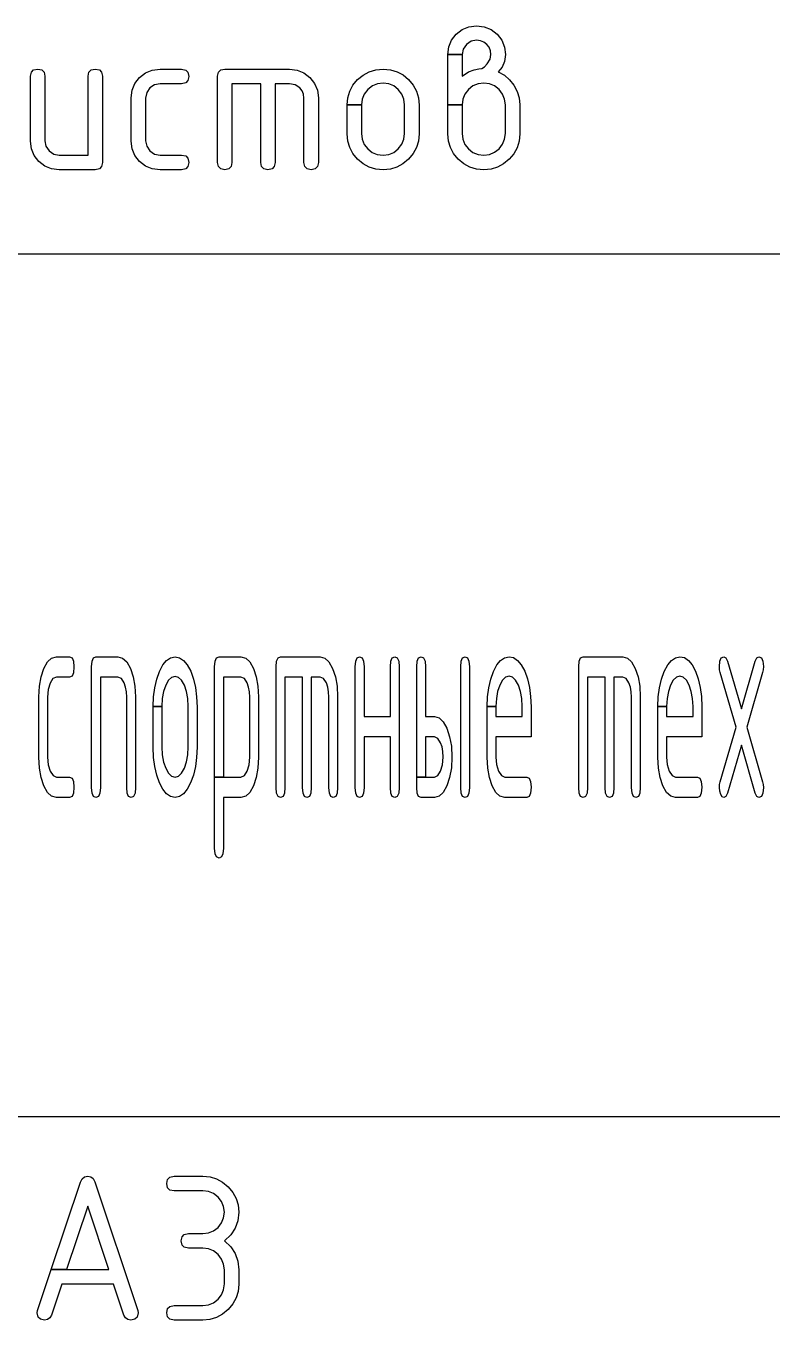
# Model space of a CAD drawing. Extents: x 0.3 to 16.3, y -11.7 to -0.2.
# Drawn here: x 15.282 to 15.793, y -11.635 to -10.75 of the extents above; entities that cross this region are included whole.
import ezdxf

# ---------------------------------------------------------------- set-up
doc = ezdxf.new("R2010")
doc.units = 0
doc.header["$MEASUREMENT"] = 0
doc.layers.add('BLACK', color=7, linetype='CONTINUOUS')

msp = doc.modelspace()

# ---------------------------------------------------------------- linework, layer by layer
at = {"layer": 'BLACK', "linetype": 'CONTINUOUS'}
for p, q in [((15.57655, -10.75526), (15.58067, -10.75208)), ((15.58067, -10.75208), (15.58527, -10.7502)), ((15.58527, -10.7502), (15.59051, -10.74955)), ((15.59051, -10.74955), (15.59579, -10.7502)), ((15.59579, -10.7502), (15.6004, -10.7521)), ((15.6004, -10.7521), (15.6045, -10.7553)), ((15.57145, -10.76396), (15.57335, -10.75936)), ((15.57335, -10.75936), (15.57655, -10.75526)), ((15.58353, -10.76222), (15.58137, -10.7654)), ((15.58671, -10.76007), (15.58353, -10.76222)), ((15.59051, -10.75935), (15.58671, -10.76007)), ((15.59318, -10.75968), (15.59051, -10.75935)), ((15.59548, -10.76061), (15.59318, -10.75968)), ((15.59752, -10.76219), (15.59548, -10.76061)), ((15.5991, -10.76423), (15.59752, -10.76219)), ((15.6045, -10.7553), (15.60768, -10.75941)), ((15.60768, -10.75941), (15.60957, -10.76401)), ((15.5708, -10.76924), (15.57081, -10.7692)), ((15.5708, -10.80353), (15.5708, -10.76924)), ((15.57081, -10.7692), (15.57145, -10.76396)), ((15.57081, -10.7692), (15.58065, -10.7692)), ((15.58065, -10.7692), (15.57081, -10.7692)), ((15.58137, -10.7654), (15.58065, -10.7692)), ((15.58065, -10.7692), (15.58065, -10.78398)), ((15.60004, -10.76654), (15.5991, -10.76423)), ((15.59976, -10.77231), (15.60036, -10.7692)), ((15.60036, -10.7692), (15.60004, -10.76654)), ((15.60957, -10.76401), (15.61021, -10.76924)), ((15.61021, -10.76924), (15.60963, -10.774)), ((15.28569, -10.7813), (15.28724, -10.77974)), ((15.28724, -10.77974), (15.29004, -10.77917)), ((15.29004, -10.77917), (15.29284, -10.77974)), ((15.29284, -10.77974), (15.29439, -10.78129)), ((15.3251, -10.78129), (15.32665, -10.77974)), ((15.32665, -10.77974), (15.32945, -10.77917)), ((15.32945, -10.77917), (15.33224, -10.77974)), ((15.33224, -10.77974), (15.3338, -10.7813)), ((15.36387, -10.7817), (15.36848, -10.77981)), ((15.36848, -10.77981), (15.37377, -10.77917)), ((15.37377, -10.77917), (15.38855, -10.77917)), ((15.38855, -10.77917), (15.39133, -10.77975)), ((15.39133, -10.77975), (15.39289, -10.78132)), ((15.41378, -10.7813), (15.41533, -10.77974)), ((15.41533, -10.77974), (15.41813, -10.77917)), ((15.41813, -10.77917), (15.46246, -10.77917)), ((15.46246, -10.77917), (15.4677, -10.77981)), ((15.4677, -10.77981), (15.4723, -10.78171)), ((15.51289, -10.78319), (15.51701, -10.78097)), ((15.51701, -10.78097), (15.52151, -10.77963)), ((15.52151, -10.77963), (15.52648, -10.77917)), ((15.52648, -10.77917), (15.53154, -10.77963)), ((15.53154, -10.77963), (15.53608, -10.78096)), ((15.53608, -10.78096), (15.5402, -10.78316)), ((15.58503, -10.78107), (15.58881, -10.77953)), ((15.58881, -10.77953), (15.59215, -10.77906)), ((15.59215, -10.77906), (15.59404, -10.77871)), ((15.59404, -10.77871), (15.5959, -10.77763)), ((15.5959, -10.77763), (15.59782, -10.77562)), ((15.59782, -10.77562), (15.59976, -10.77231)), ((15.60799, -10.77788), (15.60529, -10.7811)), ((15.60963, -10.774), (15.60799, -10.77788)), ((15.28511, -10.78408), (15.28569, -10.7813)), ((15.28511, -10.82835), (15.28511, -10.78408)), ((15.29439, -10.78129), (15.29496, -10.78407)), ((15.29496, -10.78407), (15.29496, -10.82821)), ((15.32452, -10.78407), (15.3251, -10.78129)), ((15.32452, -10.83802), (15.32452, -10.78407)), ((15.3338, -10.7813), (15.33437, -10.78408)), ((15.33437, -10.78408), (15.33437, -10.8431)), ((15.35471, -10.79356), (15.35659, -10.78896)), ((15.35659, -10.78896), (15.35977, -10.78487)), ((15.35977, -10.78487), (15.36387, -10.7817)), ((15.36996, -10.78988), (15.36678, -10.79202)), ((15.37377, -10.78917), (15.36996, -10.78988)), ((15.38855, -10.78917), (15.37377, -10.78917)), ((15.39133, -10.78859), (15.38855, -10.78917)), ((15.39289, -10.78702), (15.39133, -10.78859)), ((15.39289, -10.78132), (15.39347, -10.78417)), ((15.39347, -10.78417), (15.39289, -10.78702)), ((15.4132, -10.78408), (15.41378, -10.7813)), ((15.4132, -10.8431), (15.4132, -10.78408)), ((15.44276, -10.78917), (15.42305, -10.78917)), ((15.42305, -10.78917), (15.42305, -10.84311)), ((15.44276, -10.84311), (15.44276, -10.78917)), ((15.46246, -10.78917), (15.45261, -10.78917)), ((15.45261, -10.78917), (15.45261, -10.84311)), ((15.46632, -10.78988), (15.46246, -10.78917)), ((15.46948, -10.79199), (15.46632, -10.78988)), ((15.4723, -10.78171), (15.47642, -10.78491)), ((15.47642, -10.78491), (15.47962, -10.78902)), ((15.47962, -10.78902), (15.48152, -10.79361)), ((15.50588, -10.79018), (15.50906, -10.78636)), ((15.50906, -10.78636), (15.51289, -10.78319)), ((15.52259, -10.78925), (15.51914, -10.79067)), ((15.52648, -10.78876), (15.52259, -10.78925)), ((15.53039, -10.78925), (15.52648, -10.78876)), ((15.53383, -10.79067), (15.53039, -10.78925)), ((15.5402, -10.78316), (15.54399, -10.78628)), ((15.54399, -10.78628), (15.54712, -10.79006)), ((15.58065, -10.78398), (15.58503, -10.78107)), ((15.59148, -10.78925), (15.58803, -10.79068)), ((15.59543, -10.78876), (15.59148, -10.78925)), ((15.59938, -10.78925), (15.59543, -10.78876)), ((15.60284, -10.79068), (15.59938, -10.78925)), ((15.60529, -10.7811), (15.60952, -10.78337)), ((15.60952, -10.78337), (15.61309, -10.78637)), ((15.61309, -10.78637), (15.61607, -10.79013)), ((15.35406, -10.79884), (15.35471, -10.79356)), ((15.36463, -10.79517), (15.36391, -10.79894)), ((15.36678, -10.79202), (15.36463, -10.79517)), ((15.47105, -10.79402), (15.46948, -10.79199)), ((15.47199, -10.79632), (15.47105, -10.79402)), ((15.47231, -10.79898), (15.47199, -10.79632)), ((15.48152, -10.79361), (15.48216, -10.79884)), ((15.50231, -10.79879), (15.50366, -10.7943)), ((15.50366, -10.7943), (15.50588, -10.79018)), ((15.51362, -10.79619), (15.51219, -10.79963)), ((15.51604, -10.79309), (15.51362, -10.79619)), ((15.51914, -10.79067), (15.51604, -10.79309)), ((15.53693, -10.79309), (15.53383, -10.79067)), ((15.53935, -10.79619), (15.53693, -10.79309)), ((15.54078, -10.79963), (15.53935, -10.79619)), ((15.54712, -10.79006), (15.54932, -10.79418)), ((15.54932, -10.79418), (15.55065, -10.79871)), ((15.55065, -10.79871), (15.55111, -10.80376)), ((15.58255, -10.79619), (15.58114, -10.79963)), ((15.58494, -10.79309), (15.58255, -10.79619)), ((15.58803, -10.79068), (15.58494, -10.79309)), ((15.60592, -10.79309), (15.60284, -10.79068)), ((15.60831, -10.79619), (15.60592, -10.79309)), ((15.60973, -10.79963), (15.60831, -10.79619)), ((15.61607, -10.79013), (15.61829, -10.7944)), ((15.61829, -10.7944), (15.61961, -10.7989)), ((15.35406, -10.82835), (15.35406, -10.79884)), ((15.36391, -10.79894), (15.36391, -10.82824)), ((15.47231, -10.84311), (15.47231, -10.79898)), ((15.48216, -10.79884), (15.48216, -10.8431)), ((15.50186, -10.80376), (15.50188, -10.80353)), ((15.50186, -10.82343), (15.50186, -10.80376)), ((15.50188, -10.80353), (15.50231, -10.79879)), ((15.50188, -10.80353), (15.51171, -10.80353)), ((15.51171, -10.80353), (15.50188, -10.80353)), ((15.51219, -10.79963), (15.51171, -10.80353)), ((15.51171, -10.80353), (15.51171, -10.82324)), ((15.54126, -10.80353), (15.54078, -10.79963)), ((15.54126, -10.82324), (15.54126, -10.80353)), ((15.55111, -10.80376), (15.55111, -10.82343)), ((15.5708, -10.8234), (15.5708, -10.80353)), ((15.5708, -10.80353), (15.58065, -10.80353)), ((15.58065, -10.80353), (15.5708, -10.80353)), ((15.58114, -10.79963), (15.58065, -10.80353)), ((15.58065, -10.80353), (15.58065, -10.82324)), ((15.61021, -10.80353), (15.60973, -10.79963)), ((15.61021, -10.82324), (15.61021, -10.80353)), ((15.61961, -10.7989), (15.62006, -10.8037)), ((15.62006, -10.8037), (15.62006, -10.8234)), ((15.50231, -10.82839), (15.50186, -10.82343)), ((15.51171, -10.82324), (15.51219, -10.82719)), ((15.54078, -10.82714), (15.54126, -10.82324)), ((15.55111, -10.82343), (15.55065, -10.82839)), ((15.57126, -10.82837), (15.5708, -10.8234)), ((15.58065, -10.82324), (15.58114, -10.82719)), ((15.60973, -10.82714), (15.61021, -10.82324)), ((15.62006, -10.8234), (15.6196, -10.82841)), ((15.28576, -10.83363), (15.28511, -10.82835)), ((15.28765, -10.83822), (15.28576, -10.83363)), ((15.29496, -10.82821), (15.29569, -10.83193)), ((15.29569, -10.83193), (15.29787, -10.83512)), ((15.35471, -10.83363), (15.35406, -10.82835)), ((15.35659, -10.83822), (15.35471, -10.83363)), ((15.36391, -10.82824), (15.36463, -10.83195)), ((15.36463, -10.83195), (15.36682, -10.83513)), ((15.50366, -10.83289), (15.50231, -10.82839)), ((15.50588, -10.83701), (15.50366, -10.83289)), ((15.51219, -10.82719), (15.51361, -10.83065)), ((15.51361, -10.83065), (15.516, -10.83372)), ((15.516, -10.83372), (15.51908, -10.83611)), ((15.53383, -10.83611), (15.53693, -10.83369)), ((15.53693, -10.83369), (15.53935, -10.83058)), ((15.53935, -10.83058), (15.54078, -10.82714)), ((15.54931, -10.83289), (15.54709, -10.83701)), ((15.55065, -10.82839), (15.54931, -10.83289)), ((15.5726, -10.83287), (15.57126, -10.82837)), ((15.57481, -10.837), (15.5726, -10.83287)), ((15.58114, -10.82719), (15.58256, -10.83065)), ((15.58256, -10.83065), (15.58494, -10.83372)), ((15.58494, -10.83372), (15.58802, -10.83611)), ((15.60284, -10.8361), (15.60592, -10.83369)), ((15.60592, -10.83369), (15.60831, -10.83059)), ((15.60831, -10.83059), (15.60973, -10.82714)), ((15.61825, -10.83293), (15.61603, -10.83706)), ((15.6196, -10.82841), (15.61825, -10.83293)), ((15.29083, -10.84232), (15.28765, -10.83822)), ((15.29492, -10.84549), (15.29083, -10.84232)), ((15.29787, -10.83512), (15.30107, -10.8373)), ((15.30107, -10.8373), (15.30481, -10.83802)), ((15.30481, -10.83802), (15.32452, -10.83802)), ((15.35977, -10.84232), (15.35659, -10.83822)), ((15.36387, -10.84549), (15.35977, -10.84232)), ((15.36682, -10.83513), (15.37002, -10.8373)), ((15.37002, -10.8373), (15.37377, -10.83802)), ((15.37377, -10.83802), (15.38855, -10.83802)), ((15.38855, -10.83802), (15.39133, -10.8386)), ((15.39133, -10.8386), (15.39289, -10.84017)), ((15.39289, -10.84017), (15.39347, -10.84302)), ((15.39347, -10.84302), (15.39289, -10.84586)), ((15.50906, -10.84083), (15.50588, -10.83701)), ((15.51288, -10.844), (15.50906, -10.84083)), ((15.51908, -10.83611), (15.52253, -10.83753)), ((15.52253, -10.83753), (15.52648, -10.83802)), ((15.52648, -10.83802), (15.53039, -10.83753)), ((15.53039, -10.83753), (15.53383, -10.83611)), ((15.54391, -10.84083), (15.54009, -10.844)), ((15.54709, -10.83701), (15.54391, -10.84083)), ((15.57797, -10.84082), (15.57481, -10.837)), ((15.58177, -10.84399), (15.57797, -10.84082)), ((15.58802, -10.83611), (15.59148, -10.83753)), ((15.59148, -10.83753), (15.59543, -10.83802)), ((15.59543, -10.83802), (15.59938, -10.83753)), ((15.59938, -10.83753), (15.60284, -10.8361)), ((15.61285, -10.84086), (15.60903, -10.84401)), ((15.61603, -10.83706), (15.61285, -10.84086)), ((15.29953, -10.84737), (15.29492, -10.84549)), ((15.30481, -10.84802), (15.29953, -10.84737)), ((15.32944, -10.84802), (15.30481, -10.84802)), ((15.33224, -10.84744), (15.32944, -10.84802)), ((15.3338, -10.84589), (15.33224, -10.84744)), ((15.33437, -10.8431), (15.3338, -10.84589)), ((15.36848, -10.84737), (15.36387, -10.84549)), ((15.37377, -10.84802), (15.36848, -10.84737)), ((15.38855, -10.84802), (15.37377, -10.84802)), ((15.39133, -10.84743), (15.38855, -10.84802)), ((15.39289, -10.84586), (15.39133, -10.84743)), ((15.41378, -10.84589), (15.4132, -10.8431)), ((15.41533, -10.84744), (15.41378, -10.84589)), ((15.41813, -10.84802), (15.41533, -10.84744)), ((15.42092, -10.84744), (15.41813, -10.84802)), ((15.42247, -10.8459), (15.42092, -10.84744)), ((15.42305, -10.84311), (15.42247, -10.8459)), ((15.44333, -10.84589), (15.44276, -10.84311)), ((15.44488, -10.84744), (15.44333, -10.84589)), ((15.44769, -10.84802), (15.44488, -10.84744)), ((15.45048, -10.84744), (15.44769, -10.84802)), ((15.45203, -10.8459), (15.45048, -10.84744)), ((15.45261, -10.84311), (15.45203, -10.8459)), ((15.47289, -10.84589), (15.47231, -10.84311)), ((15.47444, -10.84744), (15.47289, -10.84589)), ((15.47724, -10.84802), (15.47444, -10.84744)), ((15.48004, -10.84744), (15.47724, -10.84802)), ((15.48159, -10.84589), (15.48004, -10.84744)), ((15.48216, -10.8431), (15.48159, -10.84589)), ((15.51701, -10.84622), (15.51288, -10.844)), ((15.52151, -10.84756), (15.51701, -10.84622)), ((15.52648, -10.84802), (15.52151, -10.84756)), ((15.53146, -10.84756), (15.52648, -10.84802)), ((15.53596, -10.84622), (15.53146, -10.84756)), ((15.54009, -10.844), (15.53596, -10.84622)), ((15.5859, -10.84621), (15.58177, -10.84399)), ((15.59042, -10.84756), (15.5859, -10.84621)), ((15.59543, -10.84802), (15.59042, -10.84756)), ((15.60041, -10.84756), (15.59543, -10.84802)), ((15.60491, -10.84622), (15.60041, -10.84756)), ((15.60903, -10.84401), (15.60491, -10.84622)), ((11.61374, -10.9056), (16.33815, -10.9056)), ((15.29426, -11.18934), (15.29676, -11.1849)), ((15.29676, -11.1849), (15.29958, -11.18226)), ((15.29958, -11.18226), (15.30281, -11.18135)), ((15.30281, -11.18135), (15.31184, -11.18135)), ((15.31184, -11.18135), (15.31354, -11.18217)), ((15.31354, -11.18217), (15.31449, -11.18437)), ((15.31449, -11.18437), (15.31485, -11.18835)), ((15.31485, -11.18835), (15.31449, -11.19234)), ((15.3269, -11.18824), (15.32725, -11.18433)), ((15.3269, -11.27086), (15.3269, -11.18824)), ((15.32725, -11.18433), (15.3282, -11.18216)), ((15.3282, -11.18216), (15.32991, -11.18135)), ((15.32991, -11.18135), (15.34496, -11.18135)), ((15.34496, -11.18135), (15.34816, -11.18226)), ((15.34816, -11.18226), (15.35096, -11.18491)), ((15.35096, -11.18491), (15.35348, -11.18939)), ((15.37342, -11.19143), (15.37576, -11.18698)), ((15.37576, -11.18698), (15.37828, -11.18387)), ((15.37828, -11.18387), (15.38103, -11.182)), ((15.38103, -11.182), (15.38407, -11.18135)), ((15.38407, -11.18135), (15.38716, -11.182)), ((15.38716, -11.182), (15.38993, -11.18386)), ((15.38993, -11.18386), (15.39245, -11.18694)), ((15.39245, -11.18694), (15.39476, -11.19131)), ((15.41114, -11.18824), (15.41149, -11.18433)), ((15.41114, -11.26374), (15.41114, -11.18824)), ((15.41149, -11.18433), (15.41244, -11.18216)), ((15.41244, -11.18216), (15.41415, -11.18135)), ((15.41415, -11.18135), (15.4292, -11.18135)), ((15.4292, -11.18135), (15.43243, -11.18226)), ((15.43243, -11.18226), (15.43524, -11.1849)), ((15.43524, -11.1849), (15.43774, -11.18934)), ((15.45326, -11.18824), (15.45361, -11.18433)), ((15.45326, -11.27086), (15.45326, -11.18824)), ((15.45361, -11.18433), (15.45456, -11.18216)), ((15.45456, -11.18216), (15.45627, -11.18135)), ((15.45627, -11.18135), (15.48335, -11.18135)), ((15.48335, -11.18135), (15.48656, -11.18226)), ((15.48656, -11.18226), (15.48937, -11.18491)), ((15.48937, -11.18491), (15.49188, -11.18939)), ((15.50743, -11.18824), (15.50778, -11.18433)), ((15.50743, -11.27086), (15.50743, -11.18824)), ((15.50778, -11.18433), (15.50872, -11.18216)), ((15.50872, -11.18216), (15.51043, -11.18135)), ((15.51043, -11.18135), (15.51215, -11.18216)), ((15.51215, -11.18216), (15.51309, -11.18431)), ((15.51309, -11.18431), (15.51344, -11.18818)), ((15.51344, -11.18818), (15.51344, -11.22228)), ((15.5315, -11.18818), (15.53185, -11.18431)), ((15.5315, -11.22228), (15.5315, -11.18818)), ((15.53185, -11.18431), (15.5328, -11.18216)), ((15.5328, -11.18216), (15.53451, -11.18135)), ((15.53451, -11.18135), (15.53622, -11.18216)), ((15.53622, -11.18216), (15.53717, -11.18433)), ((15.53717, -11.18433), (15.53752, -11.18824)), ((15.53752, -11.18824), (15.53752, -11.27086)), ((15.54954, -11.18824), (15.5499, -11.18433)), ((15.54954, -11.26374), (15.54954, -11.18824)), ((15.5499, -11.18433), (15.55085, -11.18216)), ((15.55085, -11.18216), (15.55256, -11.18135)), ((15.55256, -11.18135), (15.55426, -11.18216)), ((15.55426, -11.18216), (15.55521, -11.18431)), ((15.55521, -11.18431), (15.55556, -11.18818)), ((15.55556, -11.18818), (15.55556, -11.22228)), ((15.57964, -11.18824), (15.57999, -11.18433)), ((15.57964, -11.27086), (15.57964, -11.18824)), ((15.57999, -11.18433), (15.58094, -11.18216)), ((15.58094, -11.18216), (15.58265, -11.18135)), ((15.58265, -11.18135), (15.58436, -11.18216)), ((15.58436, -11.18216), (15.5853, -11.18433)), ((15.5853, -11.18433), (15.58566, -11.18824)), ((15.58566, -11.18824), (15.58566, -11.27086)), ((15.60211, -11.19143), (15.60445, -11.18698)), ((15.60445, -11.18698), (15.60697, -11.18387)), ((15.60697, -11.18387), (15.60972, -11.182)), ((15.60972, -11.182), (15.61276, -11.18135)), ((15.61276, -11.18135), (15.61585, -11.18199)), ((15.61585, -11.18199), (15.61863, -11.18386)), ((15.61863, -11.18386), (15.62114, -11.18693)), ((15.62114, -11.18693), (15.62345, -11.19129)), ((15.66046, -11.18824), (15.66081, -11.18433)), ((15.66046, -11.27086), (15.66046, -11.18824)), ((15.66081, -11.18433), (15.66176, -11.18216)), ((15.66176, -11.18216), (15.66346, -11.18135)), ((15.66346, -11.18135), (15.69055, -11.18135)), ((15.69055, -11.18135), (15.69375, -11.18226)), ((15.69375, -11.18226), (15.69656, -11.18491)), ((15.69656, -11.18491), (15.69907, -11.18939)), ((15.71902, -11.19143), (15.72135, -11.18698)), ((15.72135, -11.18698), (15.72388, -11.18387)), ((15.72388, -11.18387), (15.72663, -11.182)), ((15.72663, -11.182), (15.72967, -11.18135)), ((15.72967, -11.18135), (15.73276, -11.18199)), ((15.73276, -11.18199), (15.73553, -11.18386)), ((15.73553, -11.18386), (15.73805, -11.18693)), ((15.73805, -11.18693), (15.74035, -11.19129)), ((15.75674, -11.18824), (15.75709, -11.18433)), ((15.75686, -11.19024), (15.75674, -11.18824)), ((15.75709, -11.18433), (15.75804, -11.18216)), ((15.75804, -11.18216), (15.75975, -11.18135)), ((15.75975, -11.18135), (15.7612, -11.18212)), ((15.7612, -11.18212), (15.76226, -11.18438)), ((15.76226, -11.18438), (15.77178, -11.21703)), ((15.77178, -11.21703), (15.78131, -11.18438)), ((15.78131, -11.18438), (15.78237, -11.18212)), ((15.78237, -11.18212), (15.78382, -11.18135)), ((15.78382, -11.18135), (15.78554, -11.18215)), ((15.78554, -11.18215), (15.78648, -11.1843)), ((15.78648, -11.1843), (15.78683, -11.18813)), ((15.78683, -11.18813), (15.7867, -11.19023)), ((15.29117, -11.2015), (15.29232, -11.19506)), ((15.29232, -11.19506), (15.29426, -11.18934)), ((15.30049, -11.19635), (15.29854, -11.19934)), ((15.30281, -11.19535), (15.30049, -11.19635)), ((15.31184, -11.19535), (15.30281, -11.19535)), ((15.31354, -11.19454), (15.31184, -11.19535)), ((15.31449, -11.19234), (15.31354, -11.19454)), ((15.34496, -11.19535), (15.33292, -11.19535)), ((15.33292, -11.19535), (15.33292, -11.27088)), ((15.34731, -11.19635), (15.34496, -11.19535)), ((15.34924, -11.19931), (15.34731, -11.19635)), ((15.35348, -11.18939), (15.35544, -11.19515)), ((15.35544, -11.19515), (15.35659, -11.20157)), ((15.37012, -11.20254), (15.37148, -11.19677)), ((15.37148, -11.19677), (15.37342, -11.19143)), ((15.38169, -11.19546), (15.37958, -11.19746)), ((15.38407, -11.19478), (15.38169, -11.19546)), ((15.38645, -11.19546), (15.38407, -11.19478)), ((15.38855, -11.19746), (15.38645, -11.19546)), ((15.39476, -11.19131), (15.39667, -11.1966)), ((15.39667, -11.1966), (15.39802, -11.20237)), ((15.4292, -11.19535), (15.41716, -11.19535)), ((15.41716, -11.19535), (15.41716, -11.26374)), ((15.43156, -11.19635), (15.4292, -11.19535)), ((15.43348, -11.19929), (15.43156, -11.19635)), ((15.43774, -11.18934), (15.43969, -11.19506)), ((15.43969, -11.19506), (15.44084, -11.2015)), ((15.47132, -11.19535), (15.45928, -11.19535)), ((15.45928, -11.19535), (15.45928, -11.27088)), ((15.47132, -11.27088), (15.47132, -11.19535)), ((15.48336, -11.19535), (15.47733, -11.19535)), ((15.47733, -11.19535), (15.47733, -11.27088)), ((15.48572, -11.19635), (15.48336, -11.19535)), ((15.48764, -11.19931), (15.48572, -11.19635)), ((15.49188, -11.18939), (15.49384, -11.19515)), ((15.49384, -11.19515), (15.495, -11.20157)), ((15.59881, -11.20254), (15.60017, -11.19677)), ((15.60017, -11.19677), (15.60211, -11.19143)), ((15.60828, -11.19737), (15.60638, -11.20076)), ((15.61038, -11.19538), (15.60828, -11.19737)), ((15.61276, -11.1947), (15.61038, -11.19538)), ((15.61515, -11.19538), (15.61276, -11.1947)), ((15.61725, -11.19737), (15.61515, -11.19538)), ((15.61915, -11.20076), (15.61725, -11.19737)), ((15.62345, -11.19129), (15.62537, -11.19656)), ((15.62537, -11.19656), (15.62671, -11.20231)), ((15.67851, -11.19535), (15.66647, -11.19535)), ((15.66647, -11.19535), (15.66647, -11.27088)), ((15.67851, -11.27088), (15.67851, -11.19535)), ((15.69055, -11.19535), (15.68453, -11.19535)), ((15.68453, -11.19535), (15.68453, -11.27088)), ((15.69291, -11.19635), (15.69055, -11.19535)), ((15.69483, -11.19931), (15.69291, -11.19635)), ((15.69907, -11.18939), (15.70103, -11.19515)), ((15.70103, -11.19515), (15.70219, -11.20157)), ((15.71572, -11.20254), (15.71708, -11.19677)), ((15.71708, -11.19677), (15.71902, -11.19143)), ((15.72518, -11.19737), (15.72328, -11.20076)), ((15.72728, -11.19538), (15.72518, -11.19737)), ((15.72967, -11.1947), (15.72728, -11.19538)), ((15.73205, -11.19538), (15.72967, -11.1947)), ((15.73415, -11.19737), (15.73205, -11.19538)), ((15.73605, -11.20076), (15.73415, -11.19737)), ((15.74035, -11.19129), (15.74227, -11.19656)), ((15.74227, -11.19656), (15.74361, -11.20231)), ((15.75724, -11.1921), (15.75686, -11.19024)), ((15.76814, -11.22955), (15.75724, -11.1921)), ((15.78633, -11.1921), (15.77543, -11.22955)), ((15.7867, -11.19023), (15.78633, -11.1921)), ((15.29077, -11.20889), (15.29117, -11.2015)), ((15.29723, -11.20376), (15.29679, -11.20904)), ((15.29854, -11.19934), (15.29723, -11.20376)), ((15.3502, -11.20215), (15.34924, -11.19931)), ((15.35078, -11.20537), (15.3502, -11.20215)), ((15.35098, -11.20909), (15.35078, -11.20537)), ((15.35659, -11.20157), (15.35699, -11.20889)), ((15.3693, -11.20883), (15.37012, -11.20254)), ((15.3762, -11.20519), (15.37533, -11.21)), ((15.37768, -11.20084), (15.3762, -11.20519)), ((15.37958, -11.19746), (15.37768, -11.20084)), ((15.39045, -11.20084), (15.38855, -11.19746)), ((15.39193, -11.20519), (15.39045, -11.20084)), ((15.3928, -11.21), (15.39193, -11.20519)), ((15.39802, -11.20237), (15.39883, -11.20871)), ((15.43444, -11.20212), (15.43348, -11.19929)), ((15.43502, -11.20533), (15.43444, -11.20212)), ((15.43522, -11.20904), (15.43502, -11.20533)), ((15.44084, -11.2015), (15.44123, -11.20889)), ((15.4886, -11.20215), (15.48764, -11.19931)), ((15.48918, -11.20537), (15.4886, -11.20215)), ((15.48937, -11.20909), (15.48918, -11.20537)), ((15.495, -11.20157), (15.49539, -11.20889)), ((15.598, -11.20883), (15.59881, -11.20254)), ((15.6049, -11.2051), (15.60403, -11.20992)), ((15.60638, -11.20076), (15.6049, -11.2051)), ((15.62062, -11.2051), (15.61915, -11.20076)), ((15.62149, -11.20992), (15.62062, -11.2051)), ((15.62671, -11.20231), (15.62753, -11.20863)), ((15.6958, -11.20215), (15.69483, -11.19931)), ((15.69637, -11.20537), (15.6958, -11.20215)), ((15.69657, -11.20909), (15.69637, -11.20537)), ((15.70219, -11.20157), (15.70259, -11.20889)), ((15.7149, -11.20883), (15.71572, -11.20254)), ((15.7218, -11.2051), (15.72093, -11.20992)), ((15.72328, -11.20076), (15.7218, -11.2051)), ((15.73752, -11.2051), (15.73605, -11.20076)), ((15.7384, -11.20992), (15.73752, -11.2051)), ((15.74361, -11.20231), (15.74443, -11.20863)), ((15.29077, -11.2502), (15.29077, -11.20889)), ((15.29679, -11.20904), (15.29679, -11.25006)), ((15.35098, -11.27088), (15.35098, -11.20909)), ((15.35699, -11.20889), (15.35699, -11.27086)), ((15.36903, -11.21546), (15.3693, -11.20883)), ((15.37533, -11.21), (15.37504, -11.21546)), ((15.39309, -11.21546), (15.3928, -11.21)), ((15.39883, -11.20871), (15.39911, -11.21578)), ((15.43522, -11.25006), (15.43522, -11.20904)), ((15.44123, -11.20889), (15.44123, -11.2502)), ((15.48937, -11.27088), (15.48937, -11.20909)), ((15.49539, -11.20889), (15.49539, -11.27086)), ((15.59773, -11.21538), (15.598, -11.20883)), ((15.60403, -11.20992), (15.60373, -11.21538)), ((15.62179, -11.21538), (15.62149, -11.20992)), ((15.62753, -11.20863), (15.62781, -11.21568)), ((15.69657, -11.27088), (15.69657, -11.20909)), ((15.70259, -11.20889), (15.70259, -11.27086)), ((15.71463, -11.21538), (15.7149, -11.20883)), ((15.72093, -11.20992), (15.72064, -11.21538)), ((15.73869, -11.21538), (15.7384, -11.20992)), ((15.74443, -11.20863), (15.74471, -11.21568)), ((15.36902, -11.21578), (15.36903, -11.21546)), ((15.36902, -11.24332), (15.36902, -11.21578)), ((15.36903, -11.21546), (15.37504, -11.21546)), ((15.37504, -11.21546), (15.36903, -11.21546)), ((15.37504, -11.21546), (15.37504, -11.24305)), ((15.39309, -11.24305), (15.39309, -11.21546)), ((15.39911, -11.21578), (15.39911, -11.24332)), ((15.51344, -11.22228), (15.5315, -11.22228)), ((15.55556, -11.22228), (15.56158, -11.22228)), ((15.56158, -11.22228), (15.56481, -11.22319)), ((15.56481, -11.22319), (15.56763, -11.22584)), ((15.59772, -11.21578), (15.59773, -11.21538)), ((15.59772, -11.2502), (15.59772, -11.21578)), ((15.59773, -11.21538), (15.60373, -11.21538)), ((15.60373, -11.21538), (15.59773, -11.21538)), ((15.60373, -11.21538), (15.60373, -11.22228)), ((15.60373, -11.22228), (15.62179, -11.22228)), ((15.62179, -11.22228), (15.62179, -11.21538)), ((15.62781, -11.21568), (15.62781, -11.23628)), ((15.71462, -11.21578), (15.71463, -11.21538)), ((15.71462, -11.2502), (15.71462, -11.21578)), ((15.71463, -11.21538), (15.72064, -11.21538)), ((15.72064, -11.21538), (15.71463, -11.21538)), ((15.72064, -11.21538), (15.72064, -11.22228)), ((15.72064, -11.22228), (15.73869, -11.22228)), ((15.73869, -11.22228), (15.73869, -11.21538)), ((15.74471, -11.21568), (15.74471, -11.23628)), ((15.56763, -11.22584), (15.57013, -11.23031)), ((15.57013, -11.23031), (15.57207, -11.23608)), ((15.75724, -11.267), (15.76814, -11.22955)), ((15.77543, -11.22955), (15.78633, -11.267)), ((15.51344, -11.23628), (15.51344, -11.27083)), ((15.5315, -11.23628), (15.51344, -11.23628)), ((15.5315, -11.27083), (15.5315, -11.23628)), ((15.56158, -11.23628), (15.55556, -11.23628)), ((15.55556, -11.23628), (15.55556, -11.26374)), ((15.56394, -11.23728), (15.56158, -11.23628)), ((15.56587, -11.24023), (15.56394, -11.23728)), ((15.56683, -11.24307), (15.56587, -11.24023)), ((15.57207, -11.23608), (15.57322, -11.24256)), ((15.62781, -11.23628), (15.60373, -11.23628)), ((15.60373, -11.23628), (15.60373, -11.25001)), ((15.74471, -11.23628), (15.72064, -11.23628)), ((15.72064, -11.23628), (15.72064, -11.25001)), ((15.29117, -11.25759), (15.29077, -11.2502)), ((15.29679, -11.25006), (15.29723, -11.25525)), ((15.3693, -11.25027), (15.36902, -11.24332)), ((15.37012, -11.25656), (15.3693, -11.25027)), ((15.37504, -11.24305), (15.37533, -11.24859)), ((15.37533, -11.24859), (15.3762, -11.25342)), ((15.39193, -11.25333), (15.3928, -11.24851)), ((15.3928, -11.24851), (15.39309, -11.24305)), ((15.39883, -11.25027), (15.39801, -11.25656)), ((15.39911, -11.24332), (15.39883, -11.25027)), ((15.43478, -11.25534), (15.43522, -11.25006)), ((15.44123, -11.2502), (15.44084, -11.25753)), ((15.56741, -11.24629), (15.56683, -11.24307)), ((15.56716, -11.25531), (15.5676, -11.25001)), ((15.5676, -11.25001), (15.56741, -11.24629)), ((15.57322, -11.24256), (15.57362, -11.25001)), ((15.57362, -11.25001), (15.57322, -11.25746)), ((15.59811, -11.25759), (15.59772, -11.2502)), ((15.60373, -11.25001), (15.60417, -11.25522)), ((15.71501, -11.25759), (15.71462, -11.2502)), ((15.72064, -11.25001), (15.72108, -11.25522)), ((15.77178, -11.24196), (15.76226, -11.27471)), ((15.78131, -11.27471), (15.77178, -11.24196)), ((15.29232, -11.26404), (15.29117, -11.25759)), ((15.29723, -11.25525), (15.29857, -11.2597)), ((15.37148, -11.26233), (15.37012, -11.25656)), ((15.3762, -11.25342), (15.37766, -11.25773)), ((15.37766, -11.25773), (15.37954, -11.26108)), ((15.38855, -11.26106), (15.39045, -11.25769)), ((15.39045, -11.25769), (15.39193, -11.25333)), ((15.39801, -11.25656), (15.39665, -11.26233)), ((15.43346, -11.25975), (15.43478, -11.25534)), ((15.44084, -11.25753), (15.43969, -11.26395)), ((15.56585, -11.25974), (15.56716, -11.25531)), ((15.57322, -11.25746), (15.57207, -11.26394)), ((15.59926, -11.26404), (15.59811, -11.25759)), ((15.60417, -11.25522), (15.60551, -11.25969)), ((15.71617, -11.26404), (15.71501, -11.25759)), ((15.72108, -11.25522), (15.72241, -11.25969)), ((15.29426, -11.26977), (15.29232, -11.26404)), ((15.29857, -11.2597), (15.30052, -11.26274)), ((15.30052, -11.26274), (15.30281, -11.26374)), ((15.30281, -11.26374), (15.31184, -11.26374)), ((15.31184, -11.26374), (15.31354, -11.26456)), ((15.31354, -11.26456), (15.31449, -11.26676)), ((15.31449, -11.26676), (15.31485, -11.27074)), ((15.37342, -11.26768), (15.37148, -11.26233)), ((15.37576, -11.27211), (15.37342, -11.26768)), ((15.37954, -11.26108), (15.38165, -11.26306)), ((15.38165, -11.26306), (15.38407, -11.26374)), ((15.38407, -11.26374), (15.38645, -11.26306)), ((15.38645, -11.26306), (15.38855, -11.26106)), ((15.39471, -11.26768), (15.39237, -11.27211)), ((15.39665, -11.26233), (15.39471, -11.26768)), ((15.41114, -11.31231), (15.41114, -11.26374)), ((15.41114, -11.26374), (15.41716, -11.26374)), ((15.41716, -11.26374), (15.41114, -11.26374)), ((15.41716, -11.26374), (15.4292, -11.26374)), ((15.4292, -11.26374), (15.43152, -11.26274)), ((15.43152, -11.26274), (15.43346, -11.25975)), ((15.43969, -11.26395), (15.43774, -11.26972)), ((15.54954, -11.27086), (15.54954, -11.26374)), ((15.54954, -11.26374), (15.55556, -11.26374)), ((15.55556, -11.26374), (15.54954, -11.26374)), ((15.55556, -11.26374), (15.56158, -11.26374)), ((15.56158, -11.26374), (15.56391, -11.26274)), ((15.56391, -11.26274), (15.56585, -11.25974)), ((15.57207, -11.26394), (15.57013, -11.26971)), ((15.6012, -11.26977), (15.59926, -11.26404)), ((15.60551, -11.25969), (15.60747, -11.26273)), ((15.60747, -11.26273), (15.60976, -11.26374)), ((15.60976, -11.26374), (15.6248, -11.26374)), ((15.6248, -11.26374), (15.6265, -11.26456)), ((15.6265, -11.26456), (15.62745, -11.26676)), ((15.62745, -11.26676), (15.62781, -11.27074)), ((15.71811, -11.26977), (15.71617, -11.26404)), ((15.72241, -11.25969), (15.72437, -11.26273)), ((15.72437, -11.26273), (15.72666, -11.26374)), ((15.72666, -11.26374), (15.7417, -11.26374)), ((15.7417, -11.26374), (15.74341, -11.26456)), ((15.74341, -11.26456), (15.74435, -11.26676)), ((15.74435, -11.26676), (15.74471, -11.27074)), ((15.75686, -11.26885), (15.75724, -11.267)), ((15.78633, -11.267), (15.7867, -11.26885)), ((15.29676, -11.2742), (15.29426, -11.26977)), ((15.29958, -11.27684), (15.29676, -11.2742)), ((15.30281, -11.27774), (15.29958, -11.27684)), ((15.31354, -11.27693), (15.31184, -11.27774)), ((15.31449, -11.27472), (15.31354, -11.27693)), ((15.31485, -11.27074), (15.31449, -11.27472)), ((15.32725, -11.27476), (15.3269, -11.27086)), ((15.3282, -11.27693), (15.32725, -11.27476)), ((15.32991, -11.27774), (15.3282, -11.27693)), ((15.33162, -11.27694), (15.32991, -11.27774)), ((15.33257, -11.27477), (15.33162, -11.27694)), ((15.33292, -11.27088), (15.33257, -11.27477)), ((15.35133, -11.27477), (15.35098, -11.27088)), ((15.35228, -11.27694), (15.35133, -11.27477)), ((15.35398, -11.27774), (15.35228, -11.27694)), ((15.35569, -11.27693), (15.35398, -11.27774)), ((15.35664, -11.27477), (15.35569, -11.27693)), ((15.35699, -11.27086), (15.35664, -11.27477)), ((15.37828, -11.27522), (15.37576, -11.27211)), ((15.38103, -11.2771), (15.37828, -11.27522)), ((15.38407, -11.27774), (15.38103, -11.2771)), ((15.3871, -11.2771), (15.38407, -11.27774)), ((15.38985, -11.27522), (15.3871, -11.2771)), ((15.39237, -11.27211), (15.38985, -11.27522)), ((15.43243, -11.27683), (15.4292, -11.27774)), ((15.43524, -11.27418), (15.43243, -11.27683)), ((15.43774, -11.26972), (15.43524, -11.27418)), ((15.45361, -11.27476), (15.45326, -11.27086)), ((15.45456, -11.27693), (15.45361, -11.27476)), ((15.45627, -11.27774), (15.45456, -11.27693)), ((15.45798, -11.27694), (15.45627, -11.27774)), ((15.45893, -11.27477), (15.45798, -11.27694)), ((15.45928, -11.27088), (15.45893, -11.27477)), ((15.47167, -11.27477), (15.47132, -11.27088)), ((15.47262, -11.27694), (15.47167, -11.27477)), ((15.47433, -11.27774), (15.47262, -11.27694)), ((15.47604, -11.27694), (15.47433, -11.27774)), ((15.47698, -11.27477), (15.47604, -11.27694)), ((15.47733, -11.27088), (15.47698, -11.27477)), ((15.48973, -11.27477), (15.48937, -11.27088)), ((15.49067, -11.27694), (15.48973, -11.27477)), ((15.49239, -11.27774), (15.49067, -11.27694)), ((15.49409, -11.27693), (15.49239, -11.27774)), ((15.49504, -11.27477), (15.49409, -11.27693)), ((15.49539, -11.27086), (15.49504, -11.27477)), ((15.50778, -11.27476), (15.50743, -11.27086)), ((15.50872, -11.27693), (15.50778, -11.27476)), ((15.51043, -11.27774), (15.50872, -11.27693)), ((15.51214, -11.27693), (15.51043, -11.27774)), ((15.51309, -11.27476), (15.51214, -11.27693)), ((15.51344, -11.27083), (15.51309, -11.27476)), ((15.53185, -11.27476), (15.5315, -11.27083)), ((15.5328, -11.27693), (15.53185, -11.27476)), ((15.53451, -11.27774), (15.5328, -11.27693)), ((15.53622, -11.27693), (15.53451, -11.27774)), ((15.53717, -11.27477), (15.53622, -11.27693)), ((15.53752, -11.27086), (15.53717, -11.27477)), ((15.5499, -11.27476), (15.54954, -11.27086)), ((15.55085, -11.27693), (15.5499, -11.27476)), ((15.55256, -11.27774), (15.55085, -11.27693)), ((15.56481, -11.27683), (15.56158, -11.27774)), ((15.56763, -11.27418), (15.56481, -11.27683)), ((15.57013, -11.26971), (15.56763, -11.27418)), ((15.57999, -11.27476), (15.57964, -11.27086)), ((15.58094, -11.27693), (15.57999, -11.27476)), ((15.58265, -11.27774), (15.58094, -11.27693)), ((15.58436, -11.27693), (15.58265, -11.27774)), ((15.5853, -11.27476), (15.58436, -11.27693)), ((15.58566, -11.27086), (15.5853, -11.27476)), ((15.6037, -11.2742), (15.6012, -11.26977)), ((15.60652, -11.27684), (15.6037, -11.2742)), ((15.60976, -11.27774), (15.60652, -11.27684)), ((15.6265, -11.27693), (15.6248, -11.27774)), ((15.62745, -11.27472), (15.6265, -11.27693)), ((15.62781, -11.27074), (15.62745, -11.27472)), ((15.66081, -11.27476), (15.66046, -11.27086)), ((15.66176, -11.27693), (15.66081, -11.27476)), ((15.66346, -11.27774), (15.66176, -11.27693)), ((15.66517, -11.27694), (15.66346, -11.27774)), ((15.66612, -11.27477), (15.66517, -11.27694)), ((15.66647, -11.27088), (15.66612, -11.27477)), ((15.67887, -11.27477), (15.67851, -11.27088)), ((15.67981, -11.27694), (15.67887, -11.27477)), ((15.68152, -11.27774), (15.67981, -11.27694)), ((15.68323, -11.27694), (15.68152, -11.27774)), ((15.68418, -11.27477), (15.68323, -11.27694)), ((15.68453, -11.27088), (15.68418, -11.27477)), ((15.69692, -11.27477), (15.69657, -11.27088)), ((15.69787, -11.27694), (15.69692, -11.27477)), ((15.69958, -11.27774), (15.69787, -11.27694)), ((15.70129, -11.27693), (15.69958, -11.27774)), ((15.70223, -11.27477), (15.70129, -11.27693)), ((15.70259, -11.27086), (15.70223, -11.27477)), ((15.72061, -11.2742), (15.71811, -11.26977)), ((15.72343, -11.27684), (15.72061, -11.2742)), ((15.72666, -11.27774), (15.72343, -11.27684)), ((15.74341, -11.27693), (15.7417, -11.27774)), ((15.74435, -11.27472), (15.74341, -11.27693)), ((15.74471, -11.27074), (15.74435, -11.27472)), ((15.75674, -11.27086), (15.75686, -11.26885)), ((15.75696, -11.27347), (15.75674, -11.27086)), ((15.75763, -11.2757), (15.75696, -11.27347)), ((15.75861, -11.27724), (15.75763, -11.2757)), ((15.7612, -11.27698), (15.75975, -11.27774)), ((15.76226, -11.27471), (15.7612, -11.27698)), ((15.78237, -11.27698), (15.78131, -11.27471)), ((15.78382, -11.27774), (15.78237, -11.27698)), ((15.78553, -11.27693), (15.78382, -11.27774)), ((15.78648, -11.27477), (15.78553, -11.27693)), ((15.78683, -11.27086), (15.78648, -11.27477)), ((15.7867, -11.26885), (15.78683, -11.27086)), ((15.31184, -11.27774), (15.30281, -11.27774)), ((15.4292, -11.27774), (15.41716, -11.27774)), ((15.41716, -11.27774), (15.41716, -11.3123)), ((15.56158, -11.27774), (15.55256, -11.27774)), ((15.6248, -11.27774), (15.60976, -11.27774)), ((15.7417, -11.27774), (15.72666, -11.27774)), ((15.75975, -11.27774), (15.75861, -11.27724)), ((15.41149, -11.31622), (15.41114, -11.31231)), ((15.41716, -11.3123), (15.41681, -11.31622)), ((15.41244, -11.3184), (15.41149, -11.31622)), ((15.41415, -11.3192), (15.41244, -11.3184)), ((15.41586, -11.3184), (15.41415, -11.3192)), ((15.41681, -11.31622), (15.41586, -11.3184)), ((0.7874, -11.49615), (16.33815, -11.49615)), ((15.29935, -11.6008), (15.31931, -11.54091)), ((15.31931, -11.54091), (15.32052, -11.53863)), ((15.32052, -11.53863), (15.32213, -11.53738)), ((15.32213, -11.53738), (15.32424, -11.53695)), ((15.32424, -11.53695), (15.32636, -11.53737)), ((15.32636, -11.53737), (15.32794, -11.53858)), ((15.32794, -11.53858), (15.32909, -11.54076)), ((15.32909, -11.54076), (15.3585, -11.62893)), ((15.37842, -11.54195), (15.379, -11.53911)), ((15.379, -11.5448), (15.37842, -11.54195)), ((15.379, -11.53911), (15.38056, -11.53754)), ((15.38056, -11.53754), (15.38335, -11.53695)), ((15.38335, -11.53695), (15.40305, -11.53695)), ((15.40305, -11.53695), (15.40802, -11.53741)), ((15.40802, -11.53741), (15.41252, -11.53876)), ((15.41252, -11.53876), (15.41665, -11.54099)), ((15.41665, -11.54099), (15.42047, -11.54418)), ((15.38056, -11.54637), (15.379, -11.5448)), ((15.38335, -11.54695), (15.38056, -11.54637)), ((15.40305, -11.54695), (15.38335, -11.54695)), ((15.40695, -11.54744), (15.40305, -11.54695)), ((15.4104, -11.54885), (15.40695, -11.54744)), ((15.4135, -11.55124), (15.4104, -11.54885)), ((15.41591, -11.55431), (15.4135, -11.55124)), ((15.42047, -11.54418), (15.42365, -11.54802)), ((15.42365, -11.54802), (15.42588, -11.55213)), ((15.32424, -11.55736), (15.30976, -11.6008)), ((15.33872, -11.6008), (15.32424, -11.55736)), ((15.41734, -11.55771), (15.41591, -11.55431)), ((15.41782, -11.56157), (15.41734, -11.55771)), ((15.42588, -11.55213), (15.42722, -11.55661)), ((15.42722, -11.55661), (15.42767, -11.56153)), ((15.41353, -11.57194), (15.41593, -11.56889)), ((15.41593, -11.56889), (15.41734, -11.56547)), ((15.41734, -11.56547), (15.41782, -11.56157)), ((15.42704, -11.5674), (15.42522, -11.57254)), ((15.42767, -11.56153), (15.42704, -11.5674)), ((15.38885, -11.57834), (15.39041, -11.57677)), ((15.39041, -11.57677), (15.3932, -11.57619)), ((15.3932, -11.57619), (15.40305, -11.57619)), ((15.40305, -11.57619), (15.407, -11.5757)), ((15.407, -11.5757), (15.41046, -11.5743)), ((15.41046, -11.5743), (15.41353, -11.57194)), ((15.42219, -11.57709), (15.41782, -11.58119)), ((15.42522, -11.57254), (15.42219, -11.57709)), ((15.38827, -11.58119), (15.38885, -11.57834)), ((15.38885, -11.58403), (15.38827, -11.58119)), ((15.39041, -11.5856), (15.38885, -11.58403)), ((15.3932, -11.58619), (15.39041, -11.5856)), ((15.40305, -11.58619), (15.3932, -11.58619)), ((15.40695, -11.58667), (15.40305, -11.58619)), ((15.41039, -11.58809), (15.40695, -11.58667)), ((15.41782, -11.58119), (15.42219, -11.58529)), ((15.42219, -11.58529), (15.42522, -11.58986)), ((15.4135, -11.5905), (15.41039, -11.58809)), ((15.41591, -11.59359), (15.4135, -11.5905)), ((15.41734, -11.59702), (15.41591, -11.59359)), ((15.42522, -11.58986), (15.42704, -11.59502)), ((15.42704, -11.59502), (15.42767, -11.60091)), ((15.28998, -11.62893), (15.29935, -11.6008)), ((15.29935, -11.6008), (15.30976, -11.6008)), ((15.30976, -11.6008), (15.29935, -11.6008)), ((15.30976, -11.6008), (15.33872, -11.6008)), ((15.41782, -11.6009), (15.41734, -11.59702)), ((15.41782, -11.6107), (15.41782, -11.6009)), ((15.42767, -11.60091), (15.42767, -11.61077)), ((15.30648, -11.6108), (15.29939, -11.63206)), ((15.342, -11.6108), (15.30648, -11.6108)), ((15.34909, -11.63206), (15.342, -11.6108)), ((15.41734, -11.61464), (15.41782, -11.6107)), ((15.42767, -11.61077), (15.42721, -11.61574)), ((15.41045, -11.62352), (15.41353, -11.62115)), ((15.41353, -11.62115), (15.41592, -11.61808)), ((15.41592, -11.61808), (15.41734, -11.61464)), ((15.42586, -11.62025), (15.42363, -11.62438)), ((15.42721, -11.61574), (15.42586, -11.62025)), ((15.28976, -11.6305), (15.28998, -11.62893)), ((15.29033, -11.63329), (15.28976, -11.6305)), ((15.35872, -11.6305), (15.35815, -11.63329)), ((15.3585, -11.62893), (15.35872, -11.6305)), ((15.37842, -11.63042), (15.379, -11.62757)), ((15.379, -11.63326), (15.37842, -11.63042)), ((15.379, -11.62757), (15.38056, -11.626)), ((15.38056, -11.626), (15.38335, -11.62542)), ((15.38335, -11.62542), (15.40305, -11.62542)), ((15.40305, -11.62542), (15.407, -11.62493)), ((15.407, -11.62493), (15.41045, -11.62352)), ((15.41659, -11.63139), (15.41246, -11.63362)), ((15.42043, -11.62821), (15.41659, -11.63139)), ((15.42363, -11.62438), (15.42043, -11.62821)), ((15.29189, -11.63484), (15.29033, -11.63329)), ((15.29469, -11.63542), (15.29189, -11.63484)), ((15.29683, -11.63503), (15.29469, -11.63542)), ((15.29835, -11.63394), (15.29683, -11.63503)), ((15.29939, -11.63206), (15.29835, -11.63394)), ((15.35013, -11.63394), (15.34909, -11.63206)), ((15.35165, -11.63503), (15.35013, -11.63394)), ((15.3538, -11.63542), (15.35165, -11.63503)), ((15.35659, -11.63484), (15.3538, -11.63542)), ((15.35815, -11.63329), (15.35659, -11.63484)), ((15.38056, -11.63483), (15.379, -11.63326)), ((15.38335, -11.63542), (15.38056, -11.63483)), ((15.40305, -11.63542), (15.38335, -11.63542)), ((15.40798, -11.63496), (15.40305, -11.63542)), ((15.41246, -11.63362), (15.40798, -11.63496))]:
    msp.add_line(p, q, dxfattribs=at)

doc.saveas('drawing.dxf')
